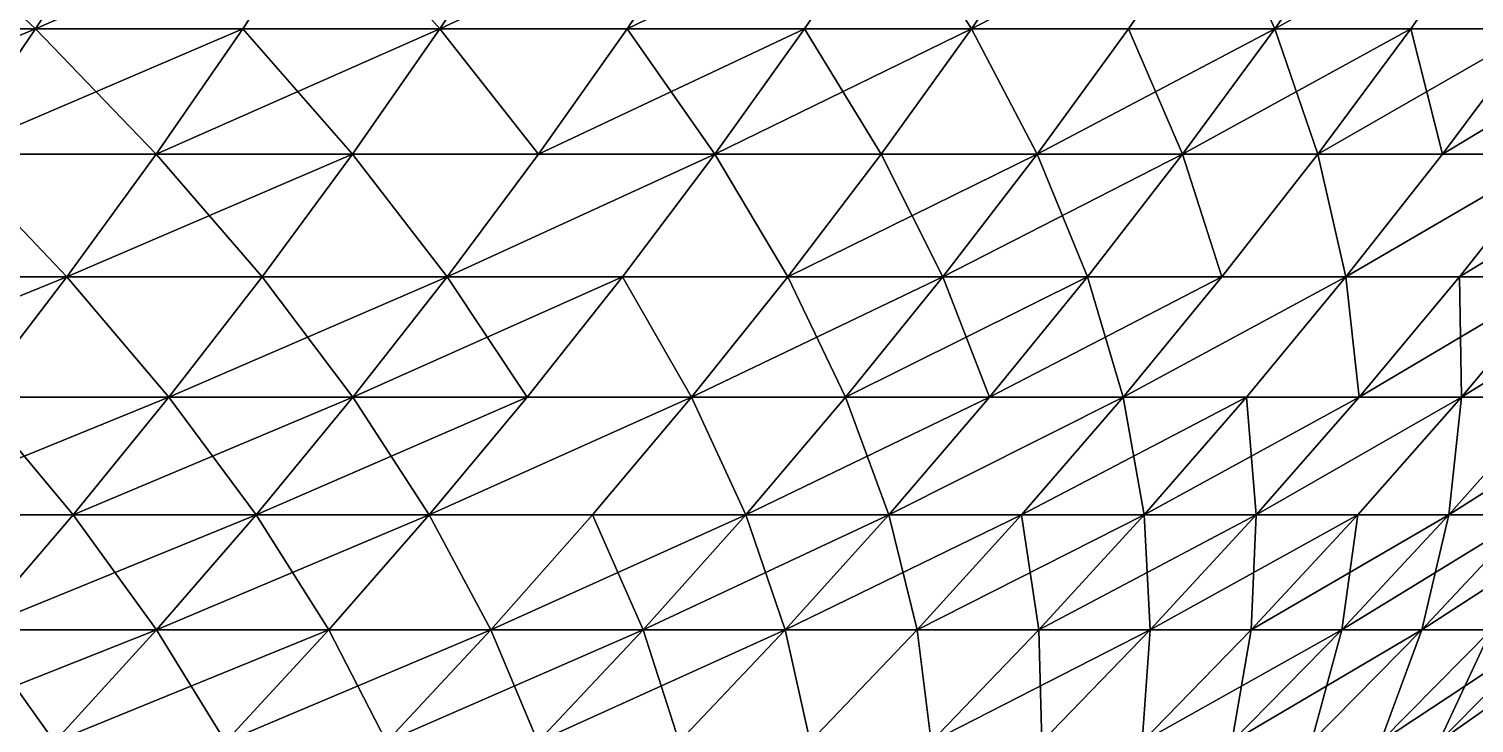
# Model space of a CAD drawing. Header units: millimetres. Extents: x -3250 to 6200, y -3250 to 3250.
# Drawn here: x 5764.4 to 5946.3, y -570.3 to -483 of the extents above; entities that cross this region are included whole.
import ezdxf

# ---------------------------------------------------------------- set-up
doc = ezdxf.new("R2010")
doc.units = ezdxf.units.MM
doc.header["$MEASUREMENT"] = 0
doc.layers.add('MESH_3D', color=2, linetype='CONTINUOUS')

msp = doc.modelspace()

# ---------------------------------------------------------------- linework, layer by layer
at = {"layer": 'MESH_3D'}
for points in [[(5765.2, -483.04, 24970.19), (5748.17, -466.99, 25024.78), (5737.91, -483.04, 25018.85)], [(5775.6, -466.99, 24975.86), (5748.17, -466.99, 25024.78), (5765.2, -483.04, 24970.19)], [(5801.81, -466.99, 24926.27), (5765.2, -483.04, 24970.19), (5791.27, -483.04, 24920.87)], [(5801.81, -466.99, 24926.27), (5775.6, -466.99, 24975.86), (5765.2, -483.04, 24970.19)], [(5816.1, -483.04, 24870.9), (5801.81, -466.99, 24926.27), (5791.27, -483.04, 24920.87)], [(5826.77, -466.99, 24876.04), (5801.81, -466.99, 24926.27), (5816.1, -483.04, 24870.9)], [(5850.48, -466.99, 24825.21), (5826.77, -466.99, 24876.04), (5816.1, -483.04, 24870.9)], [(5850.48, -466.99, 24825.21), (5816.1, -483.04, 24870.9), (5839.68, -483.04, 24820.34)], [(5872.91, -466.99, 24773.8), (5839.68, -483.04, 24820.34), (5861.99, -483.04, 24769.2)], [(5872.91, -466.99, 24773.8), (5850.48, -466.99, 24825.21), (5839.68, -483.04, 24820.34)], [(5883.02, -483.04, 24717.53), (5872.91, -466.99, 24773.8), (5861.99, -483.04, 24769.2)], [(5894.05, -466.99, 24721.85), (5872.91, -466.99, 24773.8), (5883.02, -483.04, 24717.53)], [(5913.89, -466.99, 24669.39), (5894.05, -466.99, 24721.85), (5883.02, -483.04, 24717.53)], [(5913.89, -466.99, 24669.39), (5883.02, -483.04, 24717.53), (5902.76, -483.04, 24665.34)], [(5921.18, -483.04, 24612.68), (5913.89, -466.99, 24669.39), (5902.76, -483.04, 24665.34)], [(5932.41, -466.99, 24616.45), (5913.89, -466.99, 24669.39), (5921.18, -483.04, 24612.68)], [(5949.61, -466.99, 24563.07), (5932.41, -466.99, 24616.45), (5921.18, -483.04, 24612.68)], [(5949.61, -466.99, 24563.07), (5921.18, -483.04, 24612.68), (5938.29, -483.04, 24559.58)], [(5954.07, -483.04, 24506.06), (5949.61, -466.99, 24563.07), (5938.29, -483.04, 24559.58)], [(5765.2, -483.04, 24970.19), (5727.31, -498.79, 25012.73), (5754.45, -498.79, 24964.34)], [(5765.2, -483.04, 24970.19), (5737.91, -483.04, 25018.85), (5727.31, -498.79, 25012.73)], [(5737.91, -483.04, 1681.15), (5765.2, -483.04, 1729.81), (5754.45, -498.79, 1735.66)], [(5765.2, -483.04, 1729.81), (5780.38, -498.79, 1784.72), (5754.45, -498.79, 1735.66)], [(5791.27, -483.04, 24920.87), (5765.2, -483.04, 24970.19), (5754.45, -498.79, 24964.34)], [(5791.27, -483.04, 24920.87), (5754.45, -498.79, 24964.34), (5780.38, -498.79, 24915.28)], [(5765.2, -483.04, 1729.81), (5791.27, -483.04, 1779.13), (5780.38, -498.79, 1784.72)], [(5791.27, -483.04, 1779.13), (5805.07, -498.79, 1834.41), (5780.38, -498.79, 1784.72)], [(5816.1, -483.04, 24870.9), (5791.27, -483.04, 24920.87), (5780.38, -498.79, 24915.28)], [(5816.1, -483.04, 24870.9), (5780.38, -498.79, 24915.28), (5805.07, -498.79, 24865.59)], [(5791.27, -483.04, 1779.13), (5816.1, -483.04, 1829.1), (5805.07, -498.79, 1834.41)], [(5816.1, -483.04, 1829.1), (5828.52, -498.79, 1884.69), (5805.07, -498.79, 1834.41)], [(5828.52, -498.79, 24815.31), (5816.1, -483.04, 24870.9), (5805.07, -498.79, 24865.59)], [(5816.1, -483.04, 1829.1), (5839.68, -483.04, 1879.66), (5828.52, -498.79, 1884.69)], [(5839.68, -483.04, 24820.34), (5816.1, -483.04, 24870.9), (5828.52, -498.79, 24815.31)], [(5839.68, -483.04, 1879.66), (5850.71, -498.79, 1935.55), (5828.52, -498.79, 1884.69)], [(5861.99, -483.04, 24769.2), (5839.68, -483.04, 24820.34), (5828.52, -498.79, 24815.31)], [(5861.99, -483.04, 24769.2), (5828.52, -498.79, 24815.31), (5850.71, -498.79, 24764.45)], [(5839.68, -483.04, 1879.66), (5861.99, -483.04, 1930.8), (5850.71, -498.79, 1935.55)], [(5861.99, -483.04, 1930.8), (5871.63, -498.79, 1986.95), (5850.71, -498.79, 1935.55)], [(5883.02, -483.04, 24717.53), (5861.99, -483.04, 24769.2), (5850.71, -498.79, 24764.45)], [(5883.02, -483.04, 24717.53), (5850.71, -498.79, 24764.45), (5871.63, -498.79, 24713.05)], [(5861.99, -483.04, 1930.8), (5883.02, -483.04, 1982.47), (5871.63, -498.79, 1986.95)], [(5883.02, -483.04, 1982.47), (5891.25, -498.79, 2038.85), (5871.63, -498.79, 1986.95)], [(5891.25, -498.79, 24661.15), (5883.02, -483.04, 24717.53), (5871.63, -498.79, 24713.05)], [(5883.02, -483.04, 1982.47), (5902.76, -483.04, 2034.66), (5891.25, -498.79, 2038.85)], [(5902.76, -483.04, 24665.34), (5883.02, -483.04, 24717.53), (5891.25, -498.79, 24661.15)], [(5902.76, -483.04, 2034.66), (5909.58, -498.79, 2091.22), (5891.25, -498.79, 2038.85)], [(5921.18, -483.04, 24612.68), (5902.76, -483.04, 24665.34), (5891.25, -498.79, 24661.15)], [(5921.18, -483.04, 24612.68), (5891.25, -498.79, 24661.15), (5909.58, -498.79, 24608.78)], [(5902.76, -483.04, 2034.66), (5921.18, -483.04, 2087.32), (5909.58, -498.79, 2091.22)], [(5921.18, -483.04, 2087.32), (5926.59, -498.79, 2144.03), (5909.58, -498.79, 2091.22)], [(5938.29, -483.04, 24559.58), (5921.18, -483.04, 24612.68), (5909.58, -498.79, 24608.78)], [(5938.29, -483.04, 24559.58), (5909.58, -498.79, 24608.78), (5926.59, -498.79, 24555.97)], [(5921.18, -483.04, 2087.32), (5938.29, -483.04, 2140.42), (5926.59, -498.79, 2144.03)], [(5938.29, -483.04, 2140.42), (5942.29, -498.79, 2197.25), (5926.59, -498.79, 2144.03)], [(5954.07, -483.04, 24506.06), (5926.59, -498.79, 24555.97), (5942.29, -498.79, 24502.75)], [(5954.07, -483.04, 24506.06), (5938.29, -483.04, 24559.58), (5926.59, -498.79, 24555.97)], [(5938.29, -483.04, 2140.42), (5954.07, -483.04, 2193.94), (5942.29, -498.79, 2197.25)], [(5954.07, -483.04, 2193.94), (5956.65, -498.79, 2250.85), (5942.29, -498.79, 2197.25)], [(5968.51, -483.04, 24452.17), (5942.29, -498.79, 24502.75), (5956.65, -498.79, 24449.15)], [(5968.51, -483.04, 24452.17), (5954.07, -483.04, 24506.06), (5942.29, -498.79, 24502.75)], [(5754.45, -498.79, 1735.66), (5769.14, -514.23, 1790.48), (5743.36, -514.23, 1741.7)], [(5769.14, -514.23, 24909.52), (5754.45, -498.79, 24964.34), (5743.36, -514.23, 24958.3)], [(5754.45, -498.79, 1735.66), (5780.38, -498.79, 1784.72), (5769.14, -514.23, 1790.48)], [(5780.38, -498.79, 24915.28), (5754.45, -498.79, 24964.34), (5769.14, -514.23, 24909.52)], [(5780.38, -498.79, 1784.72), (5793.7, -514.23, 1839.89), (5769.14, -514.23, 1790.48)], [(5805.07, -498.79, 24865.59), (5780.38, -498.79, 24915.28), (5769.14, -514.23, 24909.52)], [(5805.07, -498.79, 24865.59), (5769.14, -514.23, 24909.52), (5793.7, -514.23, 24860.11)], [(5780.38, -498.79, 1784.72), (5805.07, -498.79, 1834.41), (5793.7, -514.23, 1839.89)], [(5805.07, -498.79, 1834.41), (5817.01, -514.23, 1889.89), (5793.7, -514.23, 1839.89)], [(5817.01, -514.23, 24810.11), (5805.07, -498.79, 24865.59), (5793.7, -514.23, 24860.11)], [(5805.07, -498.79, 1834.41), (5828.52, -498.79, 1884.69), (5817.01, -514.23, 1889.89)], [(5828.52, -498.79, 24815.31), (5805.07, -498.79, 24865.59), (5817.01, -514.23, 24810.11)], [(5817.01, -514.23, 1889.89), (5850.71, -498.79, 1935.55), (5839.08, -514.23, 1940.46)], [(5828.52, -498.79, 1884.69), (5850.71, -498.79, 1935.55), (5817.01, -514.23, 1889.89)], [(5850.71, -498.79, 24764.45), (5828.52, -498.79, 24815.31), (5817.01, -514.23, 24810.11)], [(5850.71, -498.79, 24764.45), (5817.01, -514.23, 24810.11), (5839.08, -514.23, 24759.54)], [(5850.71, -498.79, 1935.55), (5859.87, -514.23, 1991.56), (5839.08, -514.23, 1940.46)], [(5859.87, -514.23, 24708.44), (5850.71, -498.79, 24764.45), (5839.08, -514.23, 24759.54)], [(5850.71, -498.79, 1935.55), (5871.63, -498.79, 1986.95), (5859.87, -514.23, 1991.56)], [(5871.63, -498.79, 24713.05), (5850.71, -498.79, 24764.45), (5859.87, -514.23, 24708.44)], [(5871.63, -498.79, 1986.95), (5879.39, -514.23, 2043.17), (5859.87, -514.23, 1991.56)], [(5891.25, -498.79, 24661.15), (5871.63, -498.79, 24713.05), (5859.87, -514.23, 24708.44)], [(5891.25, -498.79, 24661.15), (5859.87, -514.23, 24708.44), (5879.39, -514.23, 24656.83)], [(5871.63, -498.79, 1986.95), (5891.25, -498.79, 2038.85), (5879.39, -514.23, 2043.17)], [(5891.25, -498.79, 2038.85), (5897.61, -514.23, 2095.24), (5879.39, -514.23, 2043.17)], [(5909.58, -498.79, 24608.78), (5879.39, -514.23, 24656.83), (5897.61, -514.23, 24604.76)], [(5909.58, -498.79, 24608.78), (5891.25, -498.79, 24661.15), (5879.39, -514.23, 24656.83)], [(5891.25, -498.79, 2038.85), (5909.58, -498.79, 2091.22), (5897.61, -514.23, 2095.24)], [(5909.58, -498.79, 2091.22), (5914.53, -514.23, 2147.76), (5897.61, -514.23, 2095.24)], [(5914.53, -514.23, 24552.24), (5909.58, -498.79, 24608.78), (5897.61, -514.23, 24604.76)], [(5909.58, -498.79, 2091.22), (5926.59, -498.79, 2144.03), (5914.53, -514.23, 2147.76)], [(5926.59, -498.79, 24555.97), (5909.58, -498.79, 24608.78), (5914.53, -514.23, 24552.24)], [(5926.59, -498.79, 2144.03), (5930.13, -514.23, 2200.67), (5914.53, -514.23, 2147.76)], [(5930.13, -514.23, 24499.33), (5926.59, -498.79, 24555.97), (5914.53, -514.23, 24552.24)], [(5926.59, -498.79, 2144.03), (5942.29, -498.79, 2197.25), (5930.13, -514.23, 2200.67)], [(5942.29, -498.79, 24502.75), (5926.59, -498.79, 24555.97), (5930.13, -514.23, 24499.33)], [(5930.13, -514.23, 2200.67), (5956.65, -498.79, 2250.85), (5944.41, -514.23, 2253.97)], [(5942.29, -498.79, 2197.25), (5956.65, -498.79, 2250.85), (5930.13, -514.23, 2200.67)], [(5956.65, -498.79, 24449.15), (5942.29, -498.79, 24502.75), (5930.13, -514.23, 24499.33)], [(5956.65, -498.79, 24449.15), (5930.13, -514.23, 24499.33), (5944.41, -514.23, 24446.03)], [(5956.65, -498.79, 2250.85), (5957.36, -514.23, 2307.6), (5944.41, -514.23, 2253.97)], [(5969.67, -498.79, 24395.21), (5956.65, -498.79, 24449.15), (5944.41, -514.23, 24446.03)], [(5969.67, -498.79, 24395.21), (5944.41, -514.23, 24446.03), (5957.36, -514.23, 24392.4)], [(5769.14, -514.23, 24909.52), (5743.36, -514.23, 24958.3), (5731.93, -529.35, 24952.08)], [(5769.14, -514.23, 24909.52), (5731.93, -529.35, 24952.08), (5757.56, -529.35, 24903.58)], [(5743.36, -514.23, 1741.7), (5769.14, -514.23, 1790.48), (5757.56, -529.35, 1796.42)], [(5769.14, -514.23, 1790.48), (5781.97, -529.35, 1845.53), (5757.56, -529.35, 1796.42)], [(5781.97, -529.35, 24854.47), (5769.14, -514.23, 24909.52), (5757.56, -529.35, 24903.58)], [(5769.14, -514.23, 1790.48), (5793.7, -514.23, 1839.89), (5781.97, -529.35, 1845.53)], [(5793.7, -514.23, 24860.11), (5769.14, -514.23, 24909.52), (5781.97, -529.35, 24854.47)], [(5793.7, -514.23, 1839.89), (5805.15, -529.35, 1895.24), (5781.97, -529.35, 1845.53)], [(5817.01, -514.23, 24810.11), (5781.97, -529.35, 24854.47), (5805.15, -529.35, 24804.76)], [(5817.01, -514.23, 24810.11), (5793.7, -514.23, 24860.11), (5781.97, -529.35, 24854.47)], [(5793.7, -514.23, 1839.89), (5817.01, -514.23, 1889.89), (5805.15, -529.35, 1895.24)], [(5817.01, -514.23, 1889.89), (5827.09, -529.35, 1945.51), (5805.15, -529.35, 1895.24)], [(5839.08, -514.23, 24759.54), (5817.01, -514.23, 24810.11), (5805.15, -529.35, 24804.76)], [(5839.08, -514.23, 24759.54), (5805.15, -529.35, 24804.76), (5827.09, -529.35, 24754.49)], [(5817.01, -514.23, 1889.89), (5839.08, -514.23, 1940.46), (5827.09, -529.35, 1945.51)], [(5839.08, -514.23, 1940.46), (5847.76, -529.35, 1996.31), (5827.09, -529.35, 1945.51)], [(5847.76, -529.35, 24703.69), (5839.08, -514.23, 24759.54), (5827.09, -529.35, 24754.49)], [(5839.08, -514.23, 1940.46), (5859.87, -514.23, 1991.56), (5847.76, -529.35, 1996.31)], [(5859.87, -514.23, 24708.44), (5839.08, -514.23, 24759.54), (5847.76, -529.35, 24703.69)], [(5859.87, -514.23, 1991.56), (5867.16, -529.35, 2047.62), (5847.76, -529.35, 1996.31)], [(5879.39, -514.23, 24656.83), (5847.76, -529.35, 24703.69), (5867.16, -529.35, 24652.38)], [(5879.39, -514.23, 24656.83), (5859.87, -514.23, 24708.44), (5847.76, -529.35, 24703.69)], [(5859.87, -514.23, 1991.56), (5879.39, -514.23, 2043.17), (5867.16, -529.35, 2047.62)], [(5879.39, -514.23, 2043.17), (5885.27, -529.35, 2099.39), (5867.16, -529.35, 2047.62)], [(5897.61, -514.23, 24604.76), (5879.39, -514.23, 24656.83), (5867.16, -529.35, 24652.38)], [(5897.61, -514.23, 24604.76), (5867.16, -529.35, 24652.38), (5885.27, -529.35, 24600.61)], [(5879.39, -514.23, 2043.17), (5897.61, -514.23, 2095.24), (5885.27, -529.35, 2099.39)], [(5897.61, -514.23, 2095.24), (5902.09, -529.35, 2151.59), (5885.27, -529.35, 2099.39)], [(5914.53, -514.23, 24552.24), (5885.27, -529.35, 24600.61), (5902.09, -529.35, 24548.41)], [(5914.53, -514.23, 24552.24), (5897.61, -514.23, 24604.76), (5885.27, -529.35, 24600.61)], [(5897.61, -514.23, 2095.24), (5914.53, -514.23, 2147.76), (5902.09, -529.35, 2151.59)], [(5902.09, -529.35, 2151.59), (5930.13, -514.23, 2200.67), (5917.6, -529.35, 2204.2)], [(5914.53, -514.23, 2147.76), (5930.13, -514.23, 2200.67), (5902.09, -529.35, 2151.59)], [(5930.13, -514.23, 24499.33), (5902.09, -529.35, 24548.41), (5917.6, -529.35, 24495.8)], [(5930.13, -514.23, 24499.33), (5914.53, -514.23, 24552.24), (5902.09, -529.35, 24548.41)], [(5930.13, -514.23, 2200.67), (5931.8, -529.35, 2257.18), (5917.6, -529.35, 2204.2)], [(5931.8, -529.35, 24442.82), (5930.13, -514.23, 24499.33), (5917.6, -529.35, 24495.8)], [(5930.13, -514.23, 2200.67), (5944.41, -514.23, 2253.97), (5931.8, -529.35, 2257.18)], [(5944.41, -514.23, 24446.03), (5930.13, -514.23, 24499.33), (5931.8, -529.35, 24442.82)], [(5944.41, -514.23, 2253.97), (5944.67, -529.35, 2310.49), (5931.8, -529.35, 2257.18)], [(5957.36, -514.23, 24392.4), (5944.41, -514.23, 24446.03), (5931.8, -529.35, 24442.82)], [(5957.36, -514.23, 24392.4), (5931.8, -529.35, 24442.82), (5944.67, -529.35, 24389.51)], [(5944.41, -514.23, 2253.97), (5957.36, -514.23, 2307.6), (5944.67, -529.35, 2310.49)], [(5957.36, -514.23, 2307.6), (5956.21, -529.35, 2364.11), (5944.67, -529.35, 2310.49)], [(5968.96, -514.23, 24338.46), (5957.36, -514.23, 24392.4), (5944.67, -529.35, 24389.51)], [(5968.96, -514.23, 24338.46), (5944.67, -529.35, 24389.51), (5956.21, -529.35, 24335.89)], [(5757.56, -529.35, 1796.42), (5769.92, -544.14, 1851.34), (5745.65, -544.14, 1802.52)], [(5781.97, -529.35, 24854.47), (5745.65, -544.14, 24897.48), (5769.92, -544.14, 24848.66)], [(5781.97, -529.35, 24854.47), (5757.56, -529.35, 24903.58), (5745.65, -544.14, 24897.48)], [(5757.56, -529.35, 1796.42), (5781.97, -529.35, 1845.53), (5769.92, -544.14, 1851.34)], [(5769.92, -544.14, 1851.34), (5805.15, -529.35, 1895.24), (5792.95, -544.14, 1900.74)], [(5781.97, -529.35, 1845.53), (5805.15, -529.35, 1895.24), (5769.92, -544.14, 1851.34)], [(5792.95, -544.14, 24799.26), (5781.97, -529.35, 24854.47), (5769.92, -544.14, 24848.66)], [(5805.15, -529.35, 24804.76), (5781.97, -529.35, 24854.47), (5792.95, -544.14, 24799.26)], [(5805.15, -529.35, 1895.24), (5814.75, -544.14, 1950.71), (5792.95, -544.14, 1900.74)], [(5827.09, -529.35, 24754.49), (5792.95, -544.14, 24799.26), (5814.75, -544.14, 24749.29)], [(5827.09, -529.35, 24754.49), (5805.15, -529.35, 24804.76), (5792.95, -544.14, 24799.26)], [(5805.15, -529.35, 1895.24), (5827.09, -529.35, 1945.51), (5814.75, -544.14, 1950.71)], [(5814.75, -544.14, 1950.71), (5847.76, -529.35, 1996.31), (5835.3, -544.14, 2001.2)], [(5827.09, -529.35, 1945.51), (5847.76, -529.35, 1996.31), (5814.75, -544.14, 1950.71)], [(5847.76, -529.35, 24703.69), (5814.75, -544.14, 24749.29), (5835.3, -544.14, 24698.8)], [(5847.76, -529.35, 24703.69), (5827.09, -529.35, 24754.49), (5814.75, -544.14, 24749.29)], [(5847.76, -529.35, 1996.31), (5854.58, -544.14, 2052.19), (5835.3, -544.14, 2001.2)], [(5854.58, -544.14, 24647.81), (5847.76, -529.35, 24703.69), (5835.3, -544.14, 24698.8)], [(5847.76, -529.35, 1996.31), (5867.16, -529.35, 2047.62), (5854.58, -544.14, 2052.19)], [(5867.16, -529.35, 24652.38), (5847.76, -529.35, 24703.69), (5854.58, -544.14, 24647.81)], [(5867.16, -529.35, 2047.62), (5872.59, -544.14, 2103.65), (5854.58, -544.14, 2052.19)], [(5885.27, -529.35, 24600.61), (5867.16, -529.35, 24652.38), (5854.58, -544.14, 24647.81)], [(5885.27, -529.35, 24600.61), (5854.58, -544.14, 24647.81), (5872.59, -544.14, 24596.35)], [(5867.16, -529.35, 2047.62), (5885.27, -529.35, 2099.39), (5872.59, -544.14, 2103.65)], [(5872.59, -544.14, 2103.65), (5902.09, -529.35, 2151.59), (5889.3, -544.14, 2155.54)], [(5885.27, -529.35, 2099.39), (5902.09, -529.35, 2151.59), (5872.59, -544.14, 2103.65)], [(5902.09, -529.35, 24548.41), (5885.27, -529.35, 24600.61), (5872.59, -544.14, 24596.35)], [(5902.09, -529.35, 24548.41), (5872.59, -544.14, 24596.35), (5889.3, -544.14, 24544.46)], [(5902.09, -529.35, 2151.59), (5904.72, -544.14, 2207.82), (5889.3, -544.14, 2155.54)], [(5917.6, -529.35, 24495.8), (5902.09, -529.35, 24548.41), (5889.3, -544.14, 24544.46)], [(5917.6, -529.35, 24495.8), (5889.3, -544.14, 24544.46), (5904.72, -544.14, 24492.18)], [(5902.09, -529.35, 2151.59), (5917.6, -529.35, 2204.2), (5904.72, -544.14, 2207.82)], [(5904.72, -544.14, 2207.82), (5931.8, -529.35, 2257.18), (5918.83, -544.14, 2260.48)], [(5917.6, -529.35, 2204.2), (5931.8, -529.35, 2257.18), (5904.72, -544.14, 2207.82)], [(5918.83, -544.14, 24439.52), (5917.6, -529.35, 24495.8), (5904.72, -544.14, 24492.18)], [(5931.8, -529.35, 24442.82), (5917.6, -529.35, 24495.8), (5918.83, -544.14, 24439.52)], [(5918.83, -544.14, 2260.48), (5944.67, -529.35, 2310.49), (5931.62, -544.14, 2313.47)], [(5931.8, -529.35, 2257.18), (5944.67, -529.35, 2310.49), (5918.83, -544.14, 2260.48)], [(5944.67, -529.35, 24389.51), (5931.8, -529.35, 24442.82), (5918.83, -544.14, 24439.52)], [(5944.67, -529.35, 24389.51), (5918.83, -544.14, 24439.52), (5931.62, -544.14, 24386.53)], [(5944.67, -529.35, 2310.49), (5943.09, -544.14, 2366.77), (5931.62, -544.14, 2313.47)], [(5943.09, -544.14, 24333.23), (5944.67, -529.35, 24389.51), (5931.62, -544.14, 24386.53)], [(5956.21, -529.35, 2364.11), (5953.22, -544.14, 2420.33), (5943.09, -544.14, 2366.77)], [(5944.67, -529.35, 2310.49), (5956.21, -529.35, 2364.11), (5943.09, -544.14, 2366.77)], [(5956.21, -529.35, 24335.89), (5944.67, -529.35, 24389.51), (5943.09, -544.14, 24333.23)], [(5966.4, -529.35, 24282), (5943.09, -544.14, 24333.23), (5953.22, -544.14, 24279.67)], [(5966.4, -529.35, 24282), (5956.21, -529.35, 24335.89), (5943.09, -544.14, 24333.23)], [(5745.65, -544.14, 1802.52), (5769.92, -544.14, 1851.34), (5757.53, -558.59, 1857.3)], [(5769.92, -544.14, 24848.66), (5745.65, -544.14, 24897.48), (5757.53, -558.59, 24842.7)], [(5769.92, -544.14, 1851.34), (5780.42, -558.59, 1906.4), (5757.53, -558.59, 1857.3)], [(5792.95, -544.14, 24799.26), (5757.53, -558.59, 24842.7), (5780.42, -558.59, 24793.6)], [(5792.95, -544.14, 24799.26), (5769.92, -544.14, 24848.66), (5757.53, -558.59, 24842.7)], [(5769.92, -544.14, 1851.34), (5792.95, -544.14, 1900.74), (5780.42, -558.59, 1906.4)], [(5780.42, -558.59, 1906.4), (5814.75, -544.14, 1950.71), (5802.09, -558.59, 1956.05)], [(5792.95, -544.14, 1900.74), (5814.75, -544.14, 1950.71), (5780.42, -558.59, 1906.4)], [(5802.09, -558.59, 24743.95), (5792.95, -544.14, 24799.26), (5780.42, -558.59, 24793.6)], [(5814.75, -544.14, 24749.29), (5792.95, -544.14, 24799.26), (5802.09, -558.59, 24743.95)], [(5814.75, -544.14, 1950.71), (5822.5, -558.59, 2006.23), (5802.09, -558.59, 1956.05)], [(5822.5, -558.59, 24693.77), (5814.75, -544.14, 24749.29), (5802.09, -558.59, 24743.95)], [(5814.75, -544.14, 1950.71), (5835.3, -544.14, 2001.2), (5822.5, -558.59, 2006.23)], [(5835.3, -544.14, 24698.8), (5814.75, -544.14, 24749.29), (5822.5, -558.59, 24693.77)], [(5835.3, -544.14, 2001.2), (5841.66, -558.59, 2056.9), (5822.5, -558.59, 2006.23)], [(5854.58, -544.14, 24647.81), (5835.3, -544.14, 24698.8), (5822.5, -558.59, 24693.77)], [(5854.58, -544.14, 24647.81), (5822.5, -558.59, 24693.77), (5841.66, -558.59, 24643.1)], [(5835.3, -544.14, 2001.2), (5854.58, -544.14, 2052.19), (5841.66, -558.59, 2056.9)], [(5854.58, -544.14, 2052.19), (5859.56, -558.59, 2108.03), (5841.66, -558.59, 2056.9)], [(5872.59, -544.14, 24596.35), (5841.66, -558.59, 24643.1), (5859.56, -558.59, 24591.97)], [(5872.59, -544.14, 24596.35), (5854.58, -544.14, 24647.81), (5841.66, -558.59, 24643.1)], [(5854.58, -544.14, 2052.19), (5872.59, -544.14, 2103.65), (5859.56, -558.59, 2108.03)], [(5872.59, -544.14, 2103.65), (5876.17, -558.59, 2159.59), (5859.56, -558.59, 2108.03)], [(5889.3, -544.14, 24544.46), (5872.59, -544.14, 24596.35), (5859.56, -558.59, 24591.97)], [(5889.3, -544.14, 24544.46), (5859.56, -558.59, 24591.97), (5876.17, -558.59, 24540.41)], [(5872.59, -544.14, 2103.65), (5889.3, -544.14, 2155.54), (5876.17, -558.59, 2159.59)], [(5889.3, -544.14, 2155.54), (5891.49, -558.59, 2211.55), (5876.17, -558.59, 2159.59)], [(5904.72, -544.14, 24492.18), (5889.3, -544.14, 24544.46), (5876.17, -558.59, 24540.41)], [(5904.72, -544.14, 24492.18), (5876.17, -558.59, 24540.41), (5891.49, -558.59, 24488.45)], [(5889.3, -544.14, 2155.54), (5904.72, -544.14, 2207.82), (5891.49, -558.59, 2211.55)], [(5904.72, -544.14, 2207.82), (5905.51, -558.59, 2263.87), (5891.49, -558.59, 2211.55)], [(5918.83, -544.14, 24439.52), (5891.49, -558.59, 24488.45), (5905.51, -558.59, 24436.13)], [(5918.83, -544.14, 24439.52), (5904.72, -544.14, 24492.18), (5891.49, -558.59, 24488.45)], [(5904.72, -544.14, 2207.82), (5918.83, -544.14, 2260.48), (5905.51, -558.59, 2263.87)], [(5918.83, -544.14, 2260.48), (5918.22, -558.59, 2316.53), (5905.51, -558.59, 2263.87)], [(5931.62, -544.14, 24386.53), (5905.51, -558.59, 24436.13), (5918.22, -558.59, 24383.47)], [(5931.62, -544.14, 24386.53), (5918.83, -544.14, 24439.52), (5905.51, -558.59, 24436.13)], [(5931.62, -544.14, 2313.47), (5929.61, -558.59, 2369.49), (5918.22, -558.59, 2316.53)], [(5918.83, -544.14, 2260.48), (5931.62, -544.14, 2313.47), (5918.22, -558.59, 2316.53)], [(5943.09, -544.14, 24333.23), (5931.62, -544.14, 24386.53), (5918.22, -558.59, 24383.47)], [(5943.09, -544.14, 24333.23), (5918.22, -558.59, 24383.47), (5929.61, -558.59, 24330.51)], [(5943.09, -544.14, 2366.77), (5939.69, -558.59, 2422.72), (5929.61, -558.59, 2369.49)], [(5931.62, -544.14, 2313.47), (5943.09, -544.14, 2366.77), (5929.61, -558.59, 2369.49)], [(5953.22, -544.14, 24279.67), (5943.09, -544.14, 24333.23), (5929.61, -558.59, 24330.51)], [(5953.22, -544.14, 24279.67), (5929.61, -558.59, 24330.51), (5939.69, -558.59, 24277.28)], [(5953.22, -544.14, 2420.33), (5948.43, -558.59, 2476.18), (5939.69, -558.59, 2422.72)], [(5943.09, -544.14, 2366.77), (5953.22, -544.14, 2420.33), (5939.69, -558.59, 2422.72)], [(5962.02, -544.14, 24225.87), (5939.69, -558.59, 24277.28), (5948.43, -558.59, 24223.82)], [(5962.02, -544.14, 24225.87), (5953.22, -544.14, 24279.67), (5939.69, -558.59, 24277.28)], [(5757.53, -558.59, 1857.3), (5767.57, -572.69, 1912.2), (5744.82, -572.69, 1863.42)], [(5780.42, -558.59, 24793.6), (5757.53, -558.59, 24842.7), (5744.82, -572.69, 24836.58)], [(5780.42, -558.59, 24793.6), (5744.82, -572.69, 24836.58), (5767.57, -572.69, 24787.8)], [(5757.53, -558.59, 1857.3), (5780.42, -558.59, 1906.4), (5767.57, -572.69, 1912.2)], [(5780.42, -558.59, 1906.4), (5789.09, -572.69, 1961.53), (5767.57, -572.69, 1912.2)], [(5802.09, -558.59, 24743.95), (5780.42, -558.59, 24793.6), (5767.57, -572.69, 24787.8)], [(5802.09, -558.59, 24743.95), (5767.57, -572.69, 24787.8), (5789.09, -572.69, 24738.47)], [(5780.42, -558.59, 1906.4), (5802.09, -558.59, 1956.05), (5789.09, -572.69, 1961.53)], [(5802.09, -558.59, 1956.05), (5809.37, -572.69, 2011.38), (5789.09, -572.69, 1961.53)], [(5822.5, -558.59, 24693.77), (5802.09, -558.59, 24743.95), (5789.09, -572.69, 24738.47)], [(5822.5, -558.59, 24693.77), (5789.09, -572.69, 24738.47), (5809.37, -572.69, 24688.62)], [(5802.09, -558.59, 1956.05), (5822.5, -558.59, 2006.23), (5809.37, -572.69, 2011.38)], [(5822.5, -558.59, 2006.23), (5828.41, -572.69, 2061.72), (5809.37, -572.69, 2011.38)], [(5841.66, -558.59, 24643.1), (5822.5, -558.59, 24693.77), (5809.37, -572.69, 24688.62)], [(5841.66, -558.59, 24643.1), (5809.37, -572.69, 24688.62), (5828.41, -572.69, 24638.28)], [(5822.5, -558.59, 2006.23), (5841.66, -558.59, 2056.9), (5828.41, -572.69, 2061.72)], [(5841.66, -558.59, 2056.9), (5846.19, -572.69, 2112.52), (5828.41, -572.69, 2061.72)], [(5859.56, -558.59, 24591.97), (5841.66, -558.59, 24643.1), (5828.41, -572.69, 24638.28)], [(5859.56, -558.59, 24591.97), (5828.41, -572.69, 24638.28), (5846.19, -572.69, 24587.48)], [(5841.66, -558.59, 2056.9), (5859.56, -558.59, 2108.03), (5846.19, -572.69, 2112.52)], [(5859.56, -558.59, 2108.03), (5862.69, -572.69, 2163.74), (5846.19, -572.69, 2112.52)], [(5862.69, -572.69, 24536.26), (5859.56, -558.59, 24591.97), (5846.19, -572.69, 24587.48)], [(5859.56, -558.59, 2108.03), (5876.17, -558.59, 2159.59), (5862.69, -572.69, 2163.74)], [(5876.17, -558.59, 24540.41), (5859.56, -558.59, 24591.97), (5862.69, -572.69, 24536.26)], [(5876.17, -558.59, 2159.59), (5877.91, -572.69, 2215.37), (5862.69, -572.69, 2163.74)], [(5877.91, -572.69, 24484.63), (5876.17, -558.59, 24540.41), (5862.69, -572.69, 24536.26)], [(5876.17, -558.59, 2159.59), (5891.49, -558.59, 2211.55), (5877.91, -572.69, 2215.37)], [(5891.49, -558.59, 24488.45), (5876.17, -558.59, 24540.41), (5877.91, -572.69, 24484.63)], [(5891.49, -558.59, 2211.55), (5891.84, -572.69, 2267.35), (5877.91, -572.69, 2215.37)], [(5905.51, -558.59, 24436.13), (5891.49, -558.59, 24488.45), (5877.91, -572.69, 24484.63)], [(5905.51, -558.59, 24436.13), (5877.91, -572.69, 24484.63), (5891.84, -572.69, 24432.65)], [(5891.49, -558.59, 2211.55), (5905.51, -558.59, 2263.87), (5891.84, -572.69, 2267.35)], [(5905.51, -558.59, 2263.87), (5904.47, -572.69, 2319.67), (5891.84, -572.69, 2267.35)], [(5904.47, -572.69, 24380.33), (5905.51, -558.59, 24436.13), (5891.84, -572.69, 24432.65)], [(5918.22, -558.59, 2316.53), (5915.79, -572.69, 2372.28), (5904.47, -572.69, 2319.67)], [(5905.51, -558.59, 2263.87), (5918.22, -558.59, 2316.53), (5904.47, -572.69, 2319.67)], [(5918.22, -558.59, 24383.47), (5905.51, -558.59, 24436.13), (5904.47, -572.69, 24380.33)], [(5929.61, -558.59, 24330.51), (5904.47, -572.69, 24380.33), (5915.79, -572.69, 24327.72)], [(5929.61, -558.59, 24330.51), (5918.22, -558.59, 24383.47), (5904.47, -572.69, 24380.33)], [(5929.61, -558.59, 2369.49), (5925.8, -572.69, 2425.16), (5915.79, -572.69, 2372.28)], [(5918.22, -558.59, 2316.53), (5929.61, -558.59, 2369.49), (5915.79, -572.69, 2372.28)], [(5939.69, -558.59, 24277.28), (5915.79, -572.69, 24327.72), (5925.8, -572.69, 24274.84)], [(5939.69, -558.59, 24277.28), (5929.61, -558.59, 24330.51), (5915.79, -572.69, 24327.72)], [(5939.69, -558.59, 2422.72), (5934.48, -572.69, 2478.28), (5925.8, -572.69, 2425.16)], [(5929.61, -558.59, 2369.49), (5939.69, -558.59, 2422.72), (5925.8, -572.69, 2425.16)], [(5934.48, -572.69, 24221.72), (5939.69, -558.59, 24277.28), (5925.8, -572.69, 24274.84)], [(5948.43, -558.59, 2476.18), (5941.84, -572.69, 2531.59), (5934.48, -572.69, 2478.28)], [(5939.69, -558.59, 2422.72), (5948.43, -558.59, 2476.18), (5934.48, -572.69, 2478.28)], [(5948.43, -558.59, 24223.82), (5939.69, -558.59, 24277.28), (5934.48, -572.69, 24221.72)], [(5955.83, -558.59, 24170.16), (5948.43, -558.59, 24223.82), (5934.48, -572.69, 24221.72)], [(5955.83, -558.59, 24170.16), (5934.48, -572.69, 24221.72), (5941.84, -572.69, 24168.41)], [(5955.83, -558.59, 2529.84), (5947.86, -572.69, 2585.07), (5941.84, -572.69, 2531.59)], [(5948.43, -558.59, 2476.18), (5955.83, -558.59, 2529.84), (5941.84, -572.69, 2531.59)], [(5961.9, -558.59, 24116.33), (5955.83, -558.59, 24170.16), (5941.84, -572.69, 24168.41)], [(5961.9, -558.59, 24116.33), (5941.84, -572.69, 24168.41), (5947.86, -572.69, 24114.93)]]:
    msp.add_3dface(points, dxfattribs=at)

doc.saveas('drawing.dxf')
